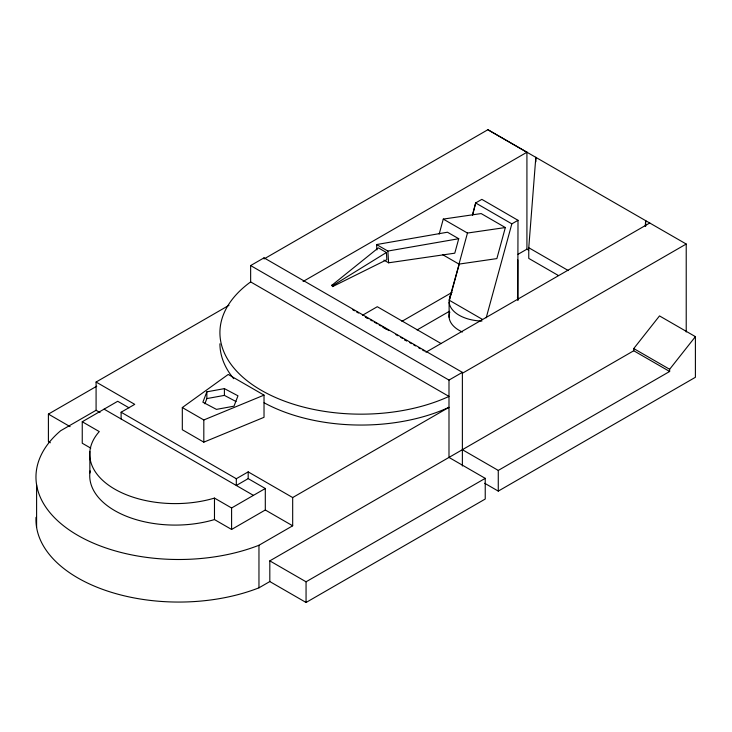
<?xml version="1.0" encoding="UTF-8"?>
<svg xmlns="http://www.w3.org/2000/svg" width="732" height="732" viewBox="0 0 732 732"><rect width="100%" height="100%" fill="white"/><g stroke="black" fill="none" stroke-linecap="round" stroke-linejoin="round"><path stroke-width="1.1" d="M517.771 300.056L518.009 220.305L481.848 199.36L475.69 202.92L472.405 215.052M558.443 275.543L528.76 258.405L528.76 247.727L535.833 157.206L535.833 161.772M645.231 226.28L645.67 220.616L645.67 226.334M449.109 317.285L449.109 302.16L449.832 296.972A34.523 19.929 0 0 1 451.068 294.465M459.266 263.575L449.109 300.157L482.406 319.381M439.182 234.075L443.272 219.088L481.153 213.57L505.345 227.542L496.872 258.597L458.991 264.106L442.54 254.608M376.934 249.896L376.587 244.552L447.462 232.218L458.735 238.724L454.782 253.18L388.61 262.806L383.907 260.098M458.991 264.106L467.464 233.05L505.345 227.542M449.366 300.303L459.202 264.261M472.607 215.117L475.69 202.92M486.213 317.789L511.842 223.855L518.009 220.305M206.854 391.83L202.874 402.197L216.443 409.38L233.993 406.178L237.973 395.811L224.404 388.628L206.854 391.83L206.854 398.583L204.869 403.771M250.646 281.912L448.99 396.424A141.148 81.49 0 0 1 261.26 390.293A141.148 81.49 0 0 1 250.646 281.912L250.646 265.57L448.99 380.082L448.99 457.427L485.234 478.353L485.234 499.032L306.058 602.482L269.815 581.556L269.815 560.868L633.747 350.756L633.747 348.56L659.505 315.913L695.4 336.638L695.4 377.291L498.272 491.108L484.694 483.266M462.377 449.695L498.272 470.42L669.643 371.481L669.643 369.285L695.4 336.638M332.584 284.702L378.353 247.864L386.386 252.503L386.844 259.686L332.648 286.578L331.715 285.279L332.584 284.702L333.518 286.002M182.314 407.55L228.219 374.455L264.023 395.124L264.023 417.313L203.816 442.155L182.314 429.739L182.314 407.55L203.816 419.967L264.023 395.124M332.648 286.578L333.472 285.215L386.386 252.503M250.646 265.57L264.032 257.847L462.377 372.359L462.377 466.028M303.075 281.491L526.921 152.256L487.878 129.72L264.032 258.954L264.032 257.847M264.078 402.765A141.148 81.49 0 0 0 448.99 407.312L292.681 497.559L292.681 525.796L258.963 545.258A142.786 82.442 0 0 1 77.784 535.357A142.786 82.442 0 0 1 60.628 430.745L96.084 410.277L96.084 382.04L228.988 305.308M50.38 442.778L48.404 441.634L48.404 414.102L96.752 386.194M90.759 448.149L82.249 443.235L82.249 421.751L117.706 401.282L129.061 407.834M121.109 418.978L121.109 412.226L134.734 404.357L96.084 382.04M362.45 315.291L377.291 306.717L441.176 343.601M401.895 321.348L452.102 292.37M518.055 254.288L526.921 249.173L528.705 250.207M417.103 329.94L449.393 311.301M425.933 352.229L649.778 222.986M121.109 412.226L236.308 478.728L248.185 471.875L292.681 497.559M90.146 470.896A85.488 49.355 0 0 0 127.231 516.582A85.488 49.355 0 0 0 214.476 519.574L231.596 529.456L265.304 509.994L265.304 488.509L248.185 478.627L236.308 485.49L236.308 478.728M448.99 380.082L462.377 372.359M462.377 373.265L686.223 244.03L686.223 332.008M82.249 421.751L99.278 431.587A85.488 49.355 0 0 0 114.768 489.15A85.488 49.355 0 0 0 214.476 498.089L231.596 507.981L265.304 488.509M36.014 517.35A142.786 82.442 0 0 0 110.184 591.932A142.786 82.442 0 0 0 258.963 587.823L269.815 581.556M269.815 560.868L306.058 581.794L485.234 478.353M206.854 398.583L224.404 395.39L236.033 401.539M376.587 244.552L387.859 251.058L458.735 238.724M352.55 309.654L354.526 310.78M356.511 311.905L358.488 313.031M686.223 244.03L487.878 129.72M475.892 203.103L511.842 223.855M528.76 247.727L568.343 270.575M443.272 219.088L467.464 233.05M633.747 348.56L669.643 369.285M633.747 350.756L669.643 371.481M331.715 285.279L332.593 285.791M365.396 316.993L368.342 318.695M370.31 319.829L372.277 320.964M374.244 322.098L377.19 323.8M379.158 324.935L381.125 326.069M383.083 327.204L388.985 330.608M395.866 334.579L397.833 335.714M400.779 337.415L402.746 338.55M404.714 339.685L406.672 340.828M409.627 342.53L411.594 343.665M413.553 344.799L415.52 345.934M418.475 347.636L420.433 348.771M422.401 349.905L424.368 351.04M104.081 409.142L253.428 495.372M96.084 410.277L100.019 412.546M265.304 509.994L292.681 525.796M48.404 414.102L70.107 426.637M365.378 316.993L367.327 318.127M382.955 327.222L385.892 328.924M404.448 339.721L406.397 340.856M387.859 251.058L388.61 262.806M526.921 152.055L526.921 249.173M517.808 259.924L517.808 299.736M498.272 470.42L498.272 491.108M306.058 581.794L306.058 602.482M258.963 545.258L258.963 587.823M248.185 471.875L248.185 478.627M231.596 507.981L231.596 529.456M224.404 388.628L224.404 395.39M214.476 498.089L214.476 519.574M203.816 419.967L203.816 442.155M89.862 451.47L89.862 472.954M36.6 484.831L36.6 527.388M233.682 378.664A141.148 81.49 0 0 1 219.92 343.784M462.404 332.017A34.523 19.929 0 0 1 449.832 312.097M481.94 321.064A34.523 19.929 0 0 1 449.109 302.16M517.368 297.046A34.523 19.929 0 0 1 518.064 300.157"/></g></svg>
